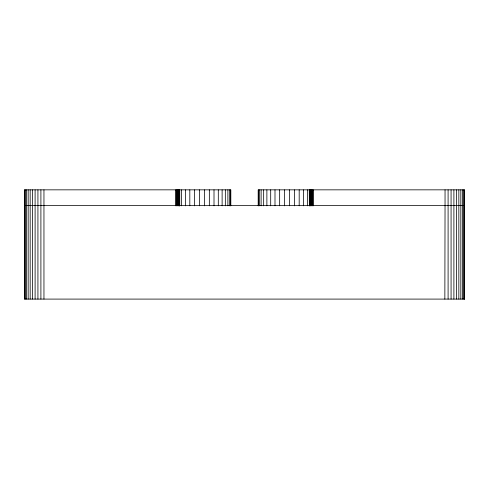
<?xml version="1.0" encoding="UTF-8"?>
<svg xmlns="http://www.w3.org/2000/svg" width="489" height="489" viewBox="0 0 489 489"><rect width="100%" height="100%" fill="white"/><g stroke="black" fill="none" stroke-linecap="round" stroke-linejoin="round"><path stroke-width="0.73" d="M444.849 299.091L445.045 205.453M24.45 205.453L464.55 205.453M464.55 299.091L24.45 299.091L24.45 189.842L230.802 189.842L230.802 205.832M464.312 277.764L464.55 278.1M464.55 299.158L464.55 189.842L258.198 189.842L258.198 205.832M464.312 189.842L464.312 299.091M463.596 189.842L463.596 299.091M462.423 189.842L462.423 299.091M460.821 189.842L460.821 299.091M458.835 189.842L458.835 299.091M456.506 189.842L456.506 299.091M453.896 189.842L453.896 299.091M451.072 189.842L451.072 299.091M448.095 189.842L448.095 299.091M445.045 189.842L445.045 205.832M313.431 189.842L313.431 205.832M312.722 189.842L312.722 205.832M312.031 189.842L312.031 205.832M311.389 189.842L311.389 205.832M310.796 189.842L310.796 205.832M310.289 189.842L310.289 205.832M309.867 189.842L309.867 205.832M309.555 189.842L309.555 205.832M309.268 189.842L309.354 205.832M307.581 189.842L307.581 205.832M303.614 189.842L303.614 205.832M299.195 189.842L299.195 205.832M294.457 189.842L294.457 205.832M289.525 189.842L289.525 205.832M284.543 189.842L284.543 205.832M279.653 189.842L279.653 205.832M274.995 189.842L274.995 205.832M270.692 189.842L270.692 205.832M266.878 189.842L266.878 205.832M263.657 189.842L263.657 205.832M261.114 189.842L261.114 205.832M259.329 189.842L259.329 205.832M258.345 189.842L258.345 205.832M230.655 189.842L230.655 205.832M229.671 189.842L229.671 205.832M227.886 189.842L227.886 205.832M225.343 189.842L225.343 205.832M222.122 189.842L222.122 205.832M218.308 189.842L218.308 205.832M214.005 189.842L214.005 205.832M209.347 189.842L209.347 205.832M204.457 189.842L204.457 205.832M199.475 189.842L199.475 205.832M194.543 189.842L194.543 205.832M189.805 189.842L189.805 205.832M185.386 189.842L185.386 205.832M181.419 189.842L181.419 205.832M179.732 189.842L179.732 205.832M179.646 189.842L179.646 205.832M179.445 189.842L179.445 205.832M179.133 189.842L179.133 205.832M178.711 189.842L178.711 205.832M178.204 189.842L178.204 205.832M177.611 189.842L177.611 205.832M176.969 189.842L176.969 205.832M176.278 189.842L176.278 205.832M175.569 189.842L175.569 205.832M43.955 189.842L43.955 299.091M40.905 189.842L40.905 299.091M37.928 189.842L37.928 299.091M35.104 189.842L35.104 299.091M32.494 189.842L32.494 299.091M30.165 189.842L30.165 299.091M28.179 189.842L28.179 299.091M26.577 189.842L26.577 299.091M25.404 189.842L25.404 299.091M24.688 189.842L24.688 299.091"/></g></svg>
